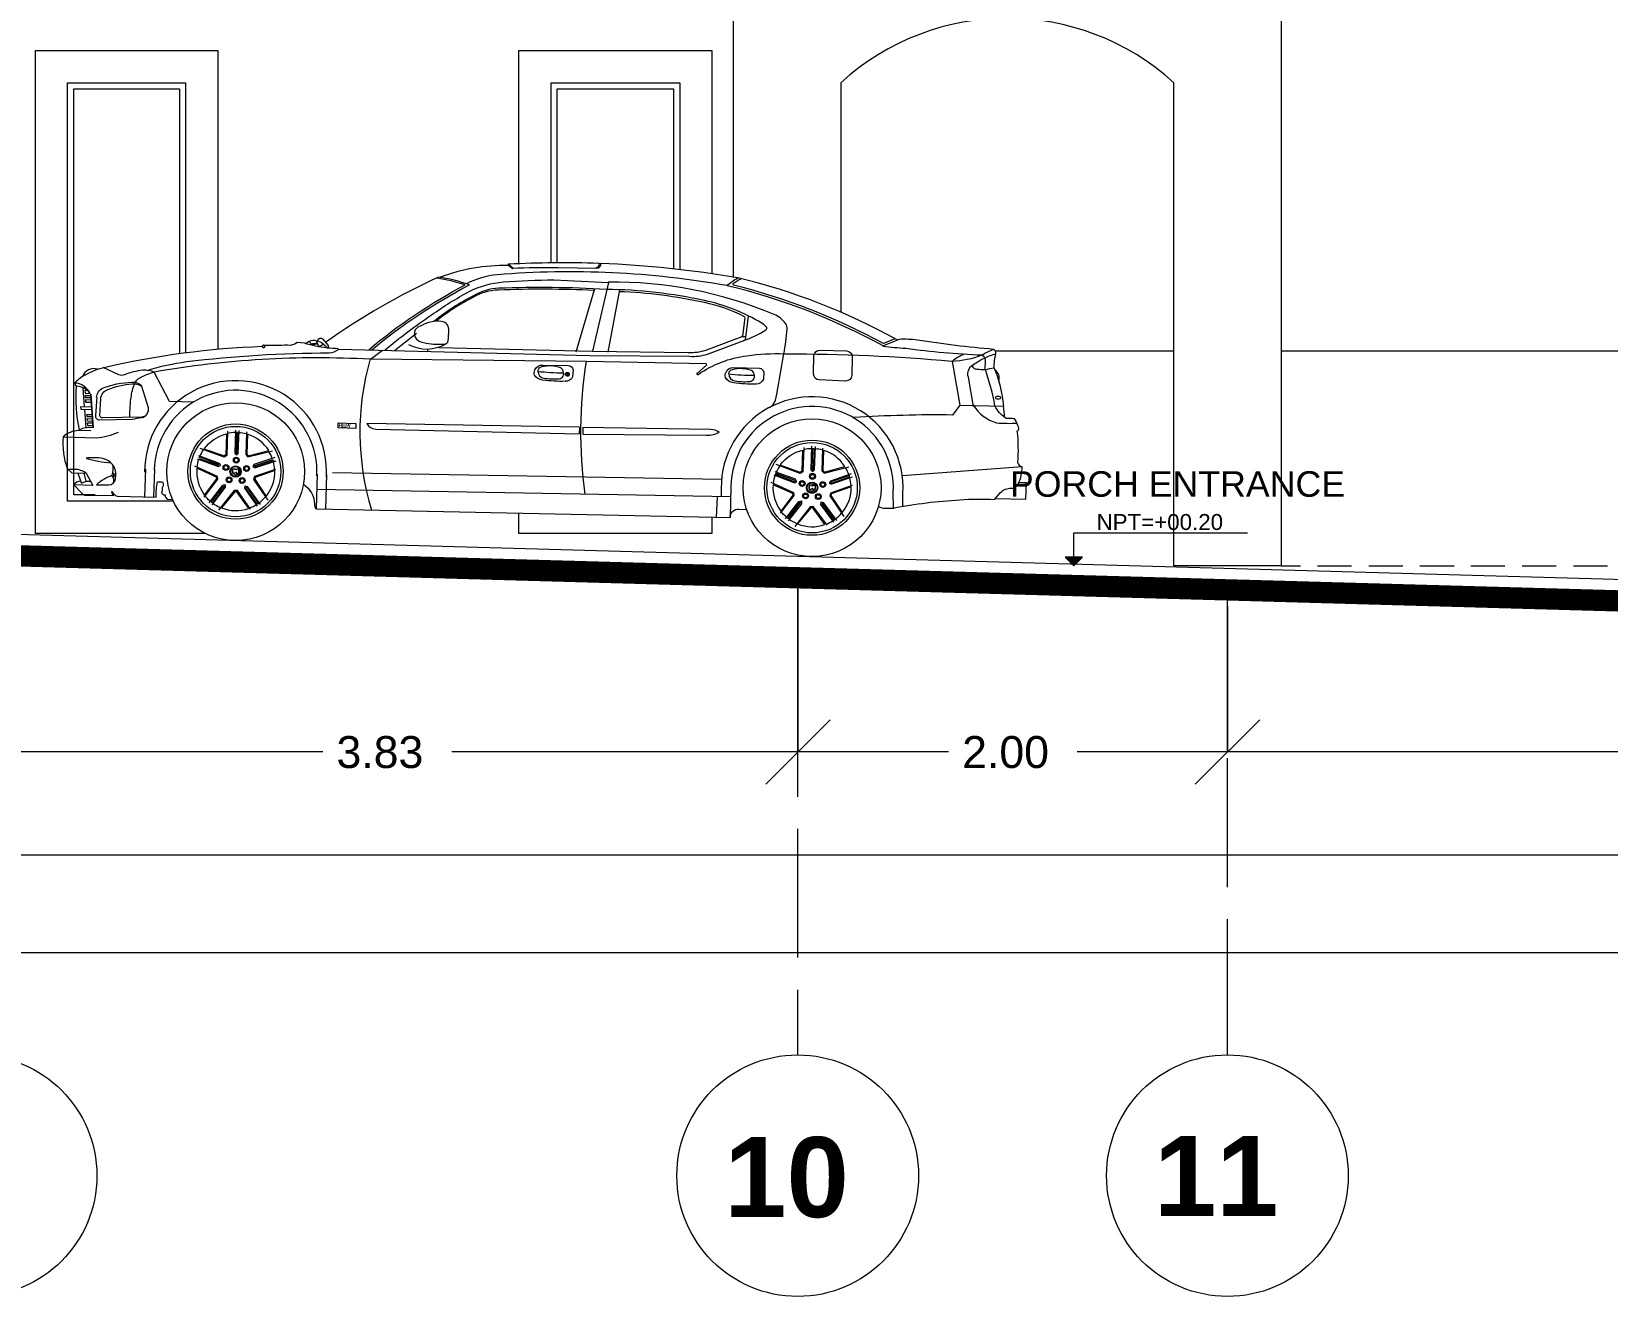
# Model space of a CAD drawing. Header units: metres. Extents: x 14 to 155, y 0 to 125.
# Drawn here: x 37.25 to 44.59, y 46.86 to 52.75 of the extents above; entities that cross this region are included whole.
import ezdxf

# ---------------------------------------------------------------- set-up
doc = ezdxf.new("R2010")
doc.units = ezdxf.units.M
doc.layers.add('PDF3_Geometry', color=9, linetype='Continuous', true_color=0x808080)
doc.layers.add('PDF3_Solid Fills', color=7, linetype='Continuous')
doc.layers.add('PDF3_Text', color=255, linetype='Continuous')
doc.styles.add('PDF Arial', font='arial.ttf')
doc.styles.add('PDF Arial Bold', font='arialbd.ttf')
doc.styles.add('PDF Swis721 BlkEx BT Bold', font='')
doc.styles.get('PDF Swis721 BlkEx BT Bold').set_extended_font_data('Swis721 BlkEx BT', bold=True)

msp = doc.modelspace()

# ---------------------------------------------------------------- linework, layer by layer
at = {"layer": 'PDF3_Geometry', "color": 0, "lineweight": 5}
msp.add_lwpolyline([(40.5216, 51.6069), (40.5215, 53.1145), (43.0709, 53.1146), (43.071, 50.2644), (42.5717, 50.2643), (42.5716, 52.5143, 0.387085), (41.0209, 52.5144), (41.0209, 51.4437)], format="xyb", dxfattribs=at)
for points in [[(38.0635, 50.4145), (37.2714, 50.4145), (37.2713, 52.6646), (38.1211, 52.6646), (38.1211, 51.2739)], [(39.5213, 51.6709), (39.5213, 52.6647), (40.4207, 52.6647), (40.4207, 51.6245)], [(37.9146, 50.565), (37.4217, 50.565), (37.4217, 52.5142), (37.9705, 52.5143), (37.9705, 51.258)], [(39.6718, 51.6757), (39.6718, 52.5143), (40.2719, 52.5143), (40.2719, 51.6437)], [(42.5716, 51.2645), (41.741, 51.2645)], [(49.4516, 51.2648), (43.0709, 51.2645)], [(40.4207, 50.4146), (39.5214, 50.4146), (39.5214, 50.509)], [(40.4208, 50.4915), (40.4208, 50.4147)], [(18.4512, 50.0649), (25.6703, 50.0652), (25.6703, 50.2637), (30.4714, 50.2639), (30.4714, 50.4143), (37.0713, 50.4145), (49.4724, 50.0661), (50.6934, 50.0662)]]:
    msp.add_lwpolyline(points, dxfattribs=at)
at = {"layer": 'PDF3_Geometry', "color": 0, "lineweight": 0}
for points in [[(37.5497, 50.5954), (37.4505, 50.5954), (37.4504, 52.4854), (37.9417, 52.4854), (37.9418, 51.2532)], [(39.7006, 51.6757), (39.7005, 52.4855), (40.2415, 52.4855), (40.2415, 51.6469)], [(39.4798, 51.6645), (39.4974, 51.6485)], [(39.9038, 51.6693), (39.9038, 51.6725)], [(39.4925, 51.6469), (39.4925, 51.6469)], [(39.875, 51.5541), (39.787, 51.2596)], [(39.9903, 51.5493), (39.9359, 51.2596)], [(40.5744, 51.4213), (40.5632, 51.3332), (40.5776, 51.3332)], [(40.5904, 51.4261), (40.576, 51.3172)], [(38.9436, 51.2676), (39.046, 51.3475)], [(40.3935, 51.2052), (39.8366, 51.2164), (38.8316, 51.2275), (38.8876, 51.2691)], [(39.0973, 51.2724), (39.0973, 51.2629)], [(40.3536, 51.162), (40.3968, 51.2005)], [(37.5001, 51.0051), (37.4937, 51.0931)], [(37.529, 51.0643), (37.5402, 50.9075), (37.529, 51.0643)], [(37.5321, 51.0035), (37.4809, 51.0051), (37.4825, 50.9938)], [(37.4826, 50.9938), (37.5337, 50.9922)], [(37.5082, 50.9059), (37.5018, 50.9939)], [(37.529, 51.0467), (37.505, 51.0467), (37.505, 51.0579), (37.529, 51.0579)], [(37.5066, 51.0258), (37.5066, 51.0386), (37.5306, 51.0371)], [(37.5066, 51.0259), (37.5306, 51.0259)], [(37.5369, 50.9587), (37.5129, 50.9587), (37.5113, 50.9698), (37.5353, 50.9698)], [(37.5145, 50.9395), (37.5129, 50.9507), (37.5369, 50.9491)], [(37.5145, 50.9395), (37.5369, 50.9379)], [(37.5385, 50.917), (37.5161, 50.9186), (37.5145, 50.9299), (37.5385, 50.9299)], [(38.1658, 50.8915), (38.1627, 50.7778), (38.1498, 50.7699), (38.0378, 50.8115)], [(38.2027, 50.8963), (38.1995, 50.789), (38.2091, 50.781), (38.2155, 50.7874), (38.2203, 50.8947)], [(38.2075, 50.8851), (38.2043, 50.7907), (38.2091, 50.7875), (38.2123, 50.7891)], [(38.2123, 50.789), (38.2138, 50.885)], [(38.2539, 50.8883), (38.2507, 50.7826), (38.2603, 50.7715), (38.3755, 50.8003)], [(39.8047, 50.9108), (39.8031, 50.8788)], [(38.0314, 50.7778), (38.1274, 50.7426), (38.1338, 50.7314)], [(38.0363, 50.7715), (38.1243, 50.7379)], [(40.8481, 50.8148), (40.8449, 50.7028), (40.832, 50.6948)], [(40.8849, 50.8212), (40.8817, 50.7123), (40.8913, 50.7044), (40.8992, 50.7123), (40.9024, 50.8196)], [(40.8897, 50.8099), (40.8865, 50.7155), (40.8913, 50.7107), (40.8945, 50.7139), (40.8977, 50.8099)], [(40.9361, 50.8132), (40.9329, 50.7075), (40.9442, 50.6963)], [(37.4697, 50.6962), (37.4842, 50.6529)], [(37.4889, 50.6513), (37.5082, 50.6593), (37.4985, 50.6962)], [(37.7834, 50.7154), (37.7787, 50.5857)], [(37.8266, 50.7154), (37.8219, 50.5841)], [(38.121, 50.6674), (38.1194, 50.6802), (38.0138, 50.7282)], [(38.0266, 50.7634), (38.1226, 50.7266), (38.1339, 50.7314)], [(38.0347, 50.765), (38.1227, 50.733), (38.1259, 50.7346), (38.1243, 50.7378)], [(38.2891, 50.7362), (38.2844, 50.725), (38.2955, 50.7202)], [(38.3899, 50.7138), (38.2907, 50.6803), (38.2875, 50.6658), (38.3531, 50.5698)], [(38.3867, 50.7683), (38.2891, 50.7363)], [(38.3915, 50.7523), (38.2955, 50.7203)], [(40.4672, 50.6659), (38.654, 50.6978)], [(40.7088, 50.6883), (40.8048, 50.6515), (40.8161, 50.6563), (40.8096, 50.6675), (40.7152, 50.7028)], [(40.7184, 50.6963), (40.8064, 50.6627), (40.8096, 50.6595), (40.8048, 50.6564), (40.7168, 50.6899)], [(40.832, 50.6947), (40.72, 50.7363)], [(40.9441, 50.6963), (41.0577, 50.7251)], [(37.5082, 50.6594), (37.5274, 50.6594)], [(38.0571, 50.5842), (38.1211, 50.6675)], [(38.0811, 50.5586), (38.1435, 50.6402)], [(38.0939, 50.549), (38.1563, 50.6307), (38.1563, 50.6418), (38.1434, 50.6402)], [(38.193, 50.6914), (38.193, 50.6914)], [(38.1995, 50.6914), (38.1995, 50.6882)], [(38.2011, 50.6882), (38.2011, 50.6882)], [(38.2091, 50.6882), (38.2091, 50.6882)], [(38.2107, 50.6914), (38.2107, 50.6882)], [(38.2155, 50.6898), (38.2155, 50.6898)], [(38.3051, 50.5426), (38.2458, 50.6259)], [(38.2459, 50.6258), (38.2475, 50.6369), (38.2588, 50.6338)], [(38.3195, 50.5506), (38.2587, 50.6338)], [(38.6267, 50.6898), (38.622, 50.5282)], [(40.8017, 50.6051), (40.696, 50.6531)], [(41.0689, 50.6931), (40.9729, 50.6595), (40.9666, 50.6499), (40.9777, 50.6451)], [(41.0737, 50.6387), (40.9729, 50.6035), (40.9698, 50.5906), (41.0354, 50.4946)], [(41.0737, 50.6772), (40.9777, 50.6452)], [(41.7411, 50.5779), (41.8819, 50.5747), (41.8851, 50.6515), (41.8515, 50.6515)], [(38.2731, 50.5282), (38.2123, 50.6146), (38.1963, 50.6146), (38.1243, 50.5234)], [(38.5819, 50.621), (40.5072, 50.5875)], [(40.4416, 50.4898), (40.4463, 50.5874)], [(40.7408, 50.5091), (40.8032, 50.5923), (40.8017, 50.6052)], [(40.7632, 50.4835), (40.8257, 50.5634)], [(40.8257, 50.5635), (40.8385, 50.5667), (40.8385, 50.5539), (40.7761, 50.4739)], [(40.8288, 50.5603), (40.8336, 50.5603)], [(40.8768, 50.6163), (40.8768, 50.6163)], [(40.8817, 50.6163), (40.8817, 50.6131)], [(40.8833, 50.6131), (40.8833, 50.6131)], [(40.8913, 50.6131), (40.8913, 50.6131)], [(40.8929, 50.6163), (40.8929, 50.6131)], [(40.8993, 50.6147), (40.8993, 50.6147)], [(40.9889, 50.4675), (40.928, 50.5508)], [(40.9281, 50.5507), (40.9297, 50.5619), (40.9409, 50.5587)], [(41.0017, 50.4755), (40.9409, 50.5588)], [(40.9569, 50.4531), (40.8945, 50.5395), (40.8784, 50.5395), (40.8064, 50.4483)], [(42.106, 50.3043), (42.106, 50.2642), (42.106, 50.4179), (42.9141, 50.4179)], [(43.071, 50.2644), (43.1606, 50.2644)], [(43.2406, 50.2644), (43.399, 50.2644)], [(43.4791, 50.2644), (43.6375, 50.2644)], [(43.7159, 50.2644), (43.876, 50.2644)], [(43.9543, 50.2644), (44.1128, 50.2644)], [(44.1928, 50.2644), (44.3513, 50.2644)], [(44.4313, 50.2644), (44.5897, 50.2644)], [(40.8209, 49.9393), (40.8209, 50.2434)], [(42.8213, 49.5185), (42.8213, 50.1507)], [(40.8209, 49.1888), (40.8209, 49.7889)], [(38.6092, 49.3984), (36.996, 49.3983), (36.7656, 49.3983)], [(41.5219, 49.3985), (40.8209, 49.3985), (39.2094, 49.3984)], [(46.0589, 49.3987), (42.8214, 49.3985), (42.122, 49.3985)], [(42.8214, 48.7679), (42.8214, 49.3681)], [(40.821, 48.4398), (40.8209, 49.0399)], [(49.8965, 48.9171), (34.2434, 48.9165)], [(42.8214, 47.987), (42.8214, 48.6192)], [(49.9717, 48.4626), (34.2435, 48.462)], [(40.821, 47.9869), (40.821, 48.2893)]]:
    msp.add_lwpolyline(points, dxfattribs=at)
for points in [[(41.8291, 50.9496, 0.016668), (41.7908, 50.9504, -0.144388), (41.7384, 51.0098, 0.040471), (41.6939, 51.1782, -0.043794), (41.7348, 51.1871, -0.050789), (41.7424, 51.2526, 0.345202), (41.7318, 51.2724, -0.018467), (41.3777, 51.3154, 0.045647), (41.2929, 51.3189), (41.2177, 51.2886, 0.066518), (40.4914, 51.5689, -0.06289), (40.5413, 51.6051, 0.034199), (39.9029, 51.6723, -0.397659), (39.8846, 51.6485), (39.7053, 51.6517, 0.023713), (39.4909, 51.6485), (39.4733, 51.6629, 0.096283), (39.1559, 51.6082)], [(39.9028, 51.6725, 0.33862), (39.8959, 51.6709), (39.8959, 51.6725, -0.404027), (39.8738, 51.6485)], [(38.8378, 51.271, -0.053405), (39.292, 51.573, 0.04566), (39.1485, 51.6093, 0.04558), (38.6218, 51.305)], [(38.8231, 51.2707, -0.053048), (39.2719, 51.5732, 0.041793), (39.1407, 51.6034)], [(38.8978, 51.2685, -0.028752), (39.116, 51.4329, -0.034232), (39.2906, 51.5416, -0.098356), (39.4494, 51.5865, -0.021937), (39.6846, 51.5957), (39.9391, 51.5845), (39.8655, 51.2644)], [(40.491, 51.5694, 0.065043), (39.421, 51.6195, 0.093994), (39.2779, 51.5783)], [(40.6891, 51.0015, 0.190654), (40.7173, 51.0365, 0.007794), (40.756, 51.2516, 0.024763), (40.7707, 51.3663, 0.192511), (40.7638, 51.3927, 0.136248), (40.7109, 51.4349, 0.101931), (39.9381, 51.5861)], [(40.5686, 51.3134, 0.057337), (40.6722, 51.3632, 0.481244), (40.6741, 51.3772, 0.0908), (40.6533, 51.3939, 0.086607), (40.3856, 51.4999, 0.050653), (39.9301, 51.5519, 0.02342), (39.4287, 51.5568, 0.124163), (39.3109, 51.5224, 0.048234), (39.1272, 51.4036)], [(39.8717, 51.5468, 0.020724), (39.4272, 51.5488, 0.124163), (39.3077, 51.5144, 0.045244), (39.1364, 51.4039)], [(40.5721, 51.4248, 0.070519), (40.3856, 51.4903, 0.044375), (39.9879, 51.5412)], [(41.2722, 51.3221), (41.2194, 51.2997, 0.063607), (40.5204, 51.5718)], [(37.4952, 51.1488, -0.08277), (37.5975, 51.1901, -0.047557), (38.3276, 51.2871, 0.858875), (38.3387, 51.2836), (38.3387, 51.282)], [(37.7927, 51.1744, -0.046748), (37.9755, 51.2153, -0.029771), (38.6397, 51.2564, 0.194975), (38.6828, 51.274), (39.8527, 51.2436), (40.3167, 51.2404, 0.086486), (40.3999, 51.25), (40.5744, 51.3156)], [(38.5952, 51.2849, -0.207446), (38.5831, 51.3121, -0.204915), (38.6286, 51.2792, -0.051817), (38.5242, 51.3012), (38.4897, 51.3041, -0.215777), (38.4456, 51.2914, 0.00722), (38.3355, 51.2899), (38.3339, 51.2899)], [(38.5473, 51.3104, 0.838851), (38.583, 51.311, 0.070193), (38.5623, 51.3139, 0.191473), (38.5318, 51.2995)], [(38.591, 51.3223, -0.363499), (38.6076, 51.322), (38.6364, 51.2885)], [(39.1501, 51.282), (39.8654, 51.2644), (40.3103, 51.258, 0.086486), (40.392, 51.2692), (40.5616, 51.3317)], [(41.2164, 51.288, 0.013193), (41.3236, 51.2774, 0.024422), (41.6777, 51.2469, -0.267153), (41.693, 51.2228), (41.6915, 51.178, -0.055569), (41.6554, 51.1793, -0.15208), (41.6406, 51.1846, -0.274675), (41.6339, 51.1922)], [(37.7114, 50.9568, -0.046321), (37.7184, 51.0549, -0.100333), (37.7393, 51.1223, -0.152406), (37.7576, 51.1397, -0.060569), (37.8249, 51.168, -0.058228), (38.8307, 51.2277, 0.14706), (38.8367, 50.5244)], [(38.6811, 51.2756, -0.025602), (38.63, 51.2788, 0.29689), (38.6354, 51.2814)], [(40.351, 51.1574, 0.405103), (40.357, 51.1562, -0.118785), (40.5839, 51.243, -0.041445), (40.7566, 51.2523, -0.009539), (40.7636, 51.2517, -0.021616), (41.5385, 51.2182, 0.085085), (41.6783, 51.2466, -0.054383), (41.7327, 51.2737)], [(40.8945, 51.1572), (40.8961, 51.2449, -0.395194), (40.9248, 51.2692), (41.0472, 51.2659, -0.395152), (41.0737, 51.2373), (41.0721, 51.1508, -0.395194), (41.0432, 51.1252), (40.92, 51.13, -0.395152), (40.8945, 51.1572)], [(41.5967, 51.25, 0.090801), (41.5394, 51.2165), (41.5746, 51.0132), (41.7794, 51.0084, 0.074321), (41.7355, 51.1864)], [(41.6387, 51.0068), (41.6147, 51.1429, -0.348127), (41.6389, 51.2023, -0.052835), (41.6892, 51.2315, -0.062544), (41.7439, 51.2525)], [(38.0074, 51.0259), (37.8954, 51.0291), (37.8238, 51.167, 0.092396), (37.7721, 51.1757, 0.054572), (37.686, 51.1547, -0.217269), (37.6601, 51.1539), (37.5865, 51.1874)], [(39.7173, 51.1866, 0.152494), (39.6286, 51.1907, 0.352185), (39.6096, 51.1704, 0.033609), (39.7289, 51.1637, 0.288271), (39.7173, 51.1866)], [(40.4845, 51.141, -0.197912), (40.4867, 51.1662, -0.342378), (40.5216, 51.1876), (40.6423, 51.1845, -0.348078), (40.6624, 51.1668), (40.6608, 51.1333, -0.312408), (40.6262, 51.1109, -0.037358), (40.5207, 51.1166, -0.253317), (40.4845, 51.141)], [(37.5392, 50.908, 0.158097), (37.4765, 50.8972, -0.069787), (37.4635, 51.1011, -0.39993), (37.4585, 51.1075), (37.4585, 51.1138)], [(37.5145, 51.0803), (37.5017, 51.0803), (37.5034, 51.069), (37.5258, 51.0674, 0.23407), (37.4639, 51.1009)], [(37.5577, 51.0499), (37.5514, 50.9651, 0.442791), (37.5689, 50.9442), (37.7226, 50.9474, 0.032683), (37.7674, 50.9571), (37.5833, 50.9539, -0.467355), (37.5722, 50.9636), (37.5754, 51.0435, -0.307833), (37.6084, 51.085, -0.08016), (37.721, 51.1114, -0.188417), (37.7658, 51.1013)], [(37.5564, 51.0495, -0.245429), (37.5841, 51.0923, -0.084321), (37.7209, 51.1194, -0.290668), (37.7658, 51.1011), (37.7962, 51.0019, -0.170989), (37.7941, 50.9794, -0.245466), (37.7653, 50.9518)], [(41.309, 50.5411), (41.3098, 50.6024, 1.033942), (40.464, 50.6259), (40.464, 50.5874)], [(41.1965, 50.5425, 0.186844), (41.2193, 50.5331), (41.2657, 50.5332), (41.2652, 50.6077, 1.019304), (40.5088, 50.6339), (40.5056, 50.4899)], [(41.5746, 51.0132), (41.5411, 50.9668, 0.020084), (41.0805, 50.9545)], [(41.6371, 51.0122, 0.171893), (41.7456, 50.9301, 0.025358), (41.8418, 50.9287)], [(39.8031, 50.9108), (38.8141, 50.9268, 0.248929), (38.8556, 50.9011), (39.803, 50.8787)], [(41.8273, 50.9483, -0.154646), (41.8481, 50.9042, -0.418482), (41.8411, 50.8912, -0.046063), (41.8438, 50.7464, 0.358067), (41.8659, 50.7268)], [(37.4005, 50.8669, -0.169547), (37.4729, 50.8962), (37.5289, 50.8946)], [(37.4216, 50.7157, -0.112407), (37.4025, 50.8659), (37.5546, 50.8611, 0.091407), (37.6584, 50.887)], [(40.3963, 50.8724, 0.143879), (40.4554, 50.8879, 0.099486), (40.4143, 50.8995), (39.8206, 50.9091), (39.8206, 50.8771), (40.3963, 50.8724)], [(40.7397, 50.7342, -0.177941), (40.8433, 50.8035), (40.8401, 50.7059), (40.832, 50.6996), (40.7392, 50.7331, 0.046453), (40.7206, 50.7006)], [(37.4537, 50.7138), (37.4233, 50.7138), (37.4409, 50.6978), (37.5082, 50.6963, 0.146697), (37.4537, 50.7138)], [(37.5082, 50.6962), (37.5385, 50.6386), (37.4505, 50.6418), (37.4869, 50.6025, 0.171292), (37.5017, 50.5938), (37.6371, 50.5914, -0.168474), (37.6267, 50.6108, 0.174816), (37.6522, 50.589), (37.833, 50.5838, -0.036751), (37.8394, 50.6562), (37.8634, 50.6562), (37.8666, 50.6499), (37.8666, 50.637), (37.8618, 50.6275), (37.8618, 50.613), (37.8602, 50.6098), (37.8586, 50.605), (37.8682, 50.5954), (37.8762, 50.5954), (37.8762, 50.5858), (37.8842, 50.5746), (37.9114, 50.573)], [(37.634, 50.6485, 0.328105), (37.628, 50.6846, 0.113303), (37.5562, 50.6418), (37.6127, 50.6418, 0.387438), (37.6442, 50.669), (37.6453, 50.686, 0.388117), (37.5858, 50.7639, 0.074802), (37.5078, 50.7662, 0.070242), (37.6228, 50.7447)], [(38.0846, 50.5661, -0.047882), (38.0587, 50.5938), (38.1163, 50.669), (38.1147, 50.6771), (38.0234, 50.7186, 0.183051), (38.0579, 50.5947)], [(38.1974, 50.7152, 0.303324), (38.1903, 50.712, 0.142857), (38.1914, 50.6924, -0.148793), (38.1898, 50.7109, -0.666882), (38.2043, 50.7138), (38.2059, 50.7122), (38.2075, 50.7138, -0.663647), (38.2202, 50.7105, -0.146979), (38.2162, 50.6904, 0.148108), (38.2185, 50.7099)], [(41.2644, 50.5337, -0.033913), (41.5755, 50.5717, -0.04001), (41.7363, 50.5731), (41.7651, 50.6067, -0.224501), (41.8132, 50.6258, 0.338279), (41.8476, 50.648, 0.104796), (41.8659, 50.7252), (41.3074, 50.6836)], [(38.0891, 50.5618), (38.1467, 50.6354), (38.1515, 50.637), (38.1515, 50.6322), (38.0939, 50.5586, -0.006889), (38.0891, 50.5618)], [(38.5199, 50.6442, -0.247211), (38.5708, 50.5514, 0.179146), (38.5775, 50.5299)], [(38.5835, 50.6898), (38.5787, 50.5298), (40.5056, 50.4898, -0.443442), (40.5456, 50.5283), (40.5825, 50.5267)], [(40.7684, 50.4911, -0.047882), (40.7425, 50.5187), (40.7985, 50.5939), (40.7969, 50.6019), (40.7056, 50.6419, 0.183051), (40.7417, 50.5197)], [(40.8795, 50.6401, 0.303324), (40.8753, 50.6355, -0.666882), (40.8879, 50.64)], [(40.9008, 50.6348, -0.148108), (40.8984, 50.6153, 0.146979), (40.9024, 50.6354, 0.663647), (40.8865, 50.6387), (40.8881, 50.6355), (40.8897, 50.6387, -0.30496), (40.8954, 50.64)], [(41.028, 50.5134, 0.180756), (41.0689, 50.6324), (40.9761, 50.6003), (40.9745, 50.5923), (41.028, 50.5134)], [(38.2651, 50.5314), (38.2092, 50.6097), (38.1995, 50.6097), (38.1371, 50.5346, 0.180885), (38.2651, 50.5314)], [(40.8289, 50.5603), (40.7719, 50.488, 0.006889), (40.7777, 50.4835), (40.8336, 50.5571), (40.8336, 50.5603)], [(40.82, 50.4596, 0.180885), (40.9473, 50.4563), (40.8913, 50.5347), (40.8817, 50.5347), (40.82, 50.4596)]]:
    msp.add_lwpolyline(points, format="xyb", dxfattribs=at)
for points in [[(39.1935, 51.314, 0.014047), (39.1961, 51.3588, 0.414475), (39.1623, 51.4029, 0.149266), (39.0667, 51.3827, 0.169015), (39.0396, 51.3632, 0.309169), (39.0461, 51.3202, 0.13997), (39.0787, 51.3038, 0.057356), (39.1725, 51.2965, 0.383686)], [(39.5969, 51.1773, -0.342378), (39.6334, 51.1988), (39.7524, 51.1972, -0.348078), (39.7742, 51.178), (39.7726, 51.1444, -0.312408), (39.7381, 51.1237, -0.037358), (39.6326, 51.1294, -0.253317), (39.5953, 51.1525, -0.197912)], [(40.6176, 51.1522, 0.288271), (40.6054, 51.1737, 0.152494), (40.5165, 51.178, 0.352185), (40.4977, 51.1585, 0.033609)], [(38.1611, 50.8786), (38.1579, 50.781), (38.1482, 50.7763), (38.057, 50.8082, -0.177941)], [(38.2587, 50.877), (38.2555, 50.7842), (38.2619, 50.7763), (38.3579, 50.8019, 0.177252)], [(40.9409, 50.802), (40.9377, 50.7091), (40.9441, 50.7012), (41.0401, 50.7268, 0.177252)], [(38.3804, 50.7539), (38.2955, 50.7251), (38.2907, 50.7283), (38.2923, 50.7314), (38.3772, 50.7602, -0.014013)], [(38.3867, 50.709), (38.2939, 50.6755), (38.2923, 50.6675), (38.3451, 50.5874, 0.180756)], [(38.3051, 50.5506), (38.2507, 50.6258), (38.2523, 50.6306), (38.2555, 50.6306), (38.3099, 50.5554, -0.015608)], [(40.8741, 50.6353, 0.142857), (40.8765, 50.6166, -0.148793)], [(40.9776, 50.65), (41.0616, 50.6792, 0.014013), (41.0609, 50.6851), (40.9761, 50.6564), (40.9729, 50.6516)], [(40.9937, 50.4803), (40.9393, 50.5555), (40.9345, 50.5555), (40.9329, 50.5507), (40.9873, 50.4755, 0.015608)]]:
    msp.add_lwpolyline(points, format="xyb", close=True, dxfattribs=at)
for points in [[(39.747, 51.1492), (39.747, 51.1604), (39.7502, 51.1604), (39.7486, 51.1492)], [(38.6812, 50.9075), (38.6812, 50.9299), (38.7629, 50.9268), (38.7629, 50.9043)], [(42.106, 50.2643), (42.146, 50.3044), (42.0659, 50.3044)], [(42.0659, 50.3043), (42.1459, 50.3043), (42.106, 50.2642)], [(40.8209, 49.3984), (40.8209, 50.1682)], [(42.8214, 49.3985), (42.8213, 50.0754)], [(40.672, 49.248), (40.9713, 49.5472)], [(42.671, 49.248), (42.9718, 49.5473)]]:
    msp.add_lwpolyline(points, close=True, dxfattribs=at)
at = {"layer": 'PDF3_Geometry', "color": 0, "lineweight": 0, "const_width": 0.0992}
msp.add_lwpolyline([(18.4512, 49.9642), (25.7712, 49.9644), (25.7712, 50.1645), (30.5706, 50.1646), (30.5706, 50.3143), (37.0689, 50.3145), (49.47, 49.9653), (50.6935, 49.9654)], dxfattribs=at)
at = {"layer": 'PDF3_Geometry', "color": 0, "lineweight": 0}
for centre, radius in [((39.7479, 51.1564), 0.00881), ((38.2035, 50.7034), 0.3209), ((38.2034, 50.7034), 0.2217), ((40.8873, 50.6283), 0.3209), ((38.2035, 50.7035), 0.2105), ((40.8872, 50.6283), 0.2217), ((38.2067, 50.7563), 0.0136), ((40.8873, 50.6283), 0.2105), ((38.1587, 50.7226), 0.0136), ((38.1586, 50.7226), 0.00881), ((38.2034, 50.7034), 0.0265), ((38.2035, 50.7034), 0.0232), ((38.2067, 50.7563), 0.00881), ((38.2547, 50.7178), 0.0136), ((38.2547, 50.7179), 0.00881), ((38.1731, 50.6651), 0.0136), ((38.1731, 50.6651), 0.00881), ((38.2339, 50.6619), 0.0136), ((38.2339, 50.6618), 0.00881), ((40.8408, 50.6475), 0.0136), ((40.8409, 50.6476), 0.00881), ((40.8872, 50.6283), 0.0265), ((40.8874, 50.6283), 0.0232), ((40.8888, 50.6812), 0.0136), ((40.8889, 50.6811), 0.00881), ((40.9369, 50.6428), 0.0136), ((40.9369, 50.6428), 0.00881), ((40.8569, 50.59), 0.0136), ((40.8569, 50.5899), 0.00881), ((40.9161, 50.5867), 0.0136), ((40.916, 50.5867), 0.00881), ((36.9954, 47.4243), 0.5625), ((40.8202, 47.4244), 0.5625), ((42.8207, 47.4245), 0.5625)]:
    msp.add_circle(centre, radius, dxfattribs=at)
for centre, radius, start, end in [((39.4744, 51.667), 0.00268, 163.70733, 224.36955), ((39.7256, 47.0252), 4.6505, 87.9247, 93.10258), ((39.4808, 51.667), 0.00268, 163.70733, 224.36955), ((40.5208, 51.5757), 0.00244, 126.62539, 191.30398), ((40.6599, 51.3906), 0.2339, 115.94924, 126.77582), ((39.8535, 48.7426), 2.9446, 60.94035, 76.49743), ((38.5716, 51.278), 0.0216, 44.47185, 134.29568), ((39.0932, 51.451), 0.177, 241.35724, 300.6121), ((41.9185, 50.8875), 2.1091, 171.01697, 187.87543), ((37.6029, 50.9727), 0.2066, 120.43243, 136.60287), ((37.5425, 51.1276), 0.0552, 70.72977, 160.87564), ((39.6437, 51.1708), 0.0328, 179.3744, 262.97873), ((39.6851, 51.4684), 0.3336, 262.01749, 273.18747), ((39.7062, 51.1596), 0.0248, 266.50274, 12.30635), ((40.532, 51.158), 0.0328, 179.3744, 262.97873), ((40.5944, 51.1469), 0.0248, 266.50274, 12.30635), ((41.7132, 51.1389), 0.0455, 339.71252, 57.28089), ((37.4512, 51.0329), 0.0826, 23.05283, 88.90791), ((38.2033, 50.7034), 0.4235, 356.48958, 180.31375), ((38.2035, 50.7034), 0.3786, 356.88954, 179.08036), ((40.575, 51.4556), 0.3336, 262.01749, 273.18747), ((41.5327, 50.9614), 0.2499, 358.5043, 10.99457), ((37.7666, 50.9984), 0.0398, 268.33209, 294.17366), ((38.2041, 50.6988), 0.1864, 90.85482, 102.24688), ((38.2047, 50.7094), 0.1756, 74.37875, 85.73508), ((38.2041, 50.7029), 0.1824, 145.84427, 156.48287), ((38.1989, 50.7014), 0.1867, 19.87029, 31.00981), ((40.8879, 50.6236), 0.1864, 90.85482, 102.24688), ((40.8885, 50.6343), 0.1756, 74.37875, 85.73508), ((37.5132, 50.7163), 0.1198, 345.34994, 9.77666), ((38.2003, 50.7042), 0.1784, 161.43176, 173.81777), ((38.2114, 50.7099), 0.00556, 70.95862, 138.79714), ((38.2022, 50.7034), 0.183, 3.23635, 14.72854), ((40.8827, 50.6263), 0.1867, 19.87029, 31.00981), ((37.5109, 50.5746), 0.0913, 108.78993, 131.44711), ((37.4867, 50.6555), 0.00414, 194.37706, 241.94179), ((38.1982, 50.6854), 0.00293, 23.76289, 66.24151), ((40.8841, 50.6291), 0.1784, 161.43176, 173.81777), ((40.888, 50.6284), 0.181, 3.21047, 14.80031), ((38.2052, 50.7062), 0.1849, 234.16072, 246.58702), ((38.2019, 50.7066), 0.1852, 291.06093, 301.93666), ((38.205, 50.7017), 0.1794, 306.94709, 319.32408), ((40.8804, 50.6104), 0.00293, 23.76288, 66.24151), ((40.8889, 50.6311), 0.1849, 234.16072, 246.58702), ((40.8888, 50.6265), 0.1794, 306.94709, 319.32408), ((40.8856, 50.6314), 0.1852, 291.06093, 301.93666)]:
    msp.add_arc(centre, radius, start, end, dxfattribs=at)
for points in [[(39.474, 51.6693), (39.473, 51.6692), (39.4722, 51.6687), (39.4718, 51.6677)], [(39.4804, 51.6693), (39.4795, 51.6692), (39.4787, 51.6687), (39.4783, 51.6677)], [(39.4966, 51.6508), (39.497, 51.6503), (39.4977, 51.6501), (39.4983, 51.6501)], [(39.4901, 51.6492), (39.4906, 51.6487), (39.4912, 51.6485), (39.4919, 51.6485)], [(40.5184, 51.5752), (40.5186, 51.5744), (40.5193, 51.5736), (40.5202, 51.5734)], [(40.5888, 51.4281), (40.5889, 51.4292), (40.5884, 51.4301), (40.5875, 51.4306)], [(40.5744, 51.4233), (40.5745, 51.4244), (40.574, 51.4253), (40.5731, 51.4258)], [(38.3335, 51.2915), (38.3306, 51.2917), (38.3282, 51.2898), (38.3276, 51.2871)], [(38.3398, 51.2896), (38.3389, 51.2912), (38.3371, 51.2919), (38.3353, 51.2914)], [(38.3391, 51.2847), (38.3404, 51.2859), (38.3407, 51.288), (38.3398, 51.2896)], [(38.5904, 51.3231), (38.587, 51.3202), (38.5851, 51.3159), (38.5851, 51.3113)], [(38.6131, 51.2972), (38.6069, 51.2928), (38.6007, 51.2883), (38.5945, 51.2839)], [(38.6354, 51.2814), (38.6367, 51.2832), (38.6366, 51.2856), (38.6353, 51.2874)], [(40.56, 51.3334), (40.5609, 51.3337), (40.5614, 51.3345), (40.5615, 51.3354)], [(40.5728, 51.3158), (40.5736, 51.3161), (40.5742, 51.3168), (40.5743, 51.3178)], [(41.2174, 51.3016), (41.2181, 51.3012), (41.2188, 51.3012), (41.2195, 51.3015)], [(40.3523, 51.163), (40.3504, 51.1619), (40.3498, 51.1593), (40.351, 51.1574)], [(40.395, 51.2037), (40.3946, 51.2046), (40.3938, 51.2052), (40.3928, 51.2053)], [(40.3944, 51.201), (40.3951, 51.2017), (40.3954, 51.2027), (40.395, 51.2037)], [(41.6383, 51.2018), (41.6352, 51.1997), (41.6334, 51.1959), (41.6339, 51.1922)], [(37.4659, 51.1152), (37.4655, 51.1153), (37.465, 51.1154), (37.4646, 51.1154)], [(41.7395, 51.0481), (41.7394, 51.045), (41.7454, 51.0424), (41.7529, 51.0421)], [(41.7532, 51.0532), (41.7457, 51.0535), (41.7396, 51.0512), (41.7395, 51.0481)], [(41.7529, 51.0421), (41.7604, 51.0418), (41.7666, 51.0442), (41.7666, 51.0472)], [(41.7666, 51.0472), (41.7667, 51.0503), (41.7607, 51.0531), (41.7532, 51.0532)], [(38.2131, 50.8848), (38.2108, 50.8849), (38.2084, 50.885), (38.2061, 50.8851)], [(38.0351, 50.7714), (38.0343, 50.7694), (38.0336, 50.7674), (38.0328, 50.7655)], [(40.8969, 50.8097), (40.8946, 50.8098), (40.8922, 50.8099), (40.8899, 50.81)], [(37.6373, 50.6963), (37.636, 50.6963), (37.6347, 50.6923), (37.6345, 50.6875)], [(37.6394, 50.6874), (37.6395, 50.6922), (37.6386, 50.6962), (37.6373, 50.6963)], [(38.2032, 50.7133), (38.2018, 50.715), (38.1995, 50.7159), (38.1974, 50.7152)], [(38.1995, 50.6988), (38.1994, 50.6981), (38.1997, 50.6974), (38.2003, 50.6969)], [(38.2019, 50.6987), (38.2015, 50.6993), (38.2007, 50.6995), (38.2001, 50.6995)], [(38.2003, 50.6969), (38.2007, 50.6964), (38.2015, 50.6962), (38.2021, 50.6962)], [(38.2027, 50.6968), (38.2028, 50.6976), (38.2025, 50.6983), (38.2019, 50.6987)], [(38.2067, 50.6988), (38.2062, 50.6983), (38.2059, 50.6977), (38.2059, 50.6969)], [(38.2063, 50.6963), (38.207, 50.6962), (38.2077, 50.6964), (38.2082, 50.6968)], [(38.2087, 50.6994), (38.2079, 50.6995), (38.2073, 50.6993), (38.2067, 50.6988)], [(38.2082, 50.6968), (38.2088, 50.6973), (38.2091, 50.698), (38.2091, 50.6987)], [(38.217, 50.7103), (38.2169, 50.7125), (38.2154, 50.7144), (38.2132, 50.7151)], [(40.7188, 50.6962), (40.718, 50.6942), (40.7173, 50.6923), (40.7165, 50.6903)], [(37.4847, 50.6518), (37.4858, 50.6513), (37.4871, 50.6513), (37.4881, 50.6517)], [(37.6345, 50.6875), (37.6345, 50.6827), (37.6354, 50.6786), (37.6367, 50.6786)], [(37.6367, 50.6786), (37.638, 50.6786), (37.6392, 50.6825), (37.6394, 50.6874)], [(38.1942, 50.6942), (38.1933, 50.6937), (38.1929, 50.6927), (38.1931, 50.6918)], [(38.1967, 50.6943), (38.1959, 50.6948), (38.1949, 50.6948), (38.1942, 50.6942)], [(38.1979, 50.6921), (38.198, 50.693), (38.1975, 50.6939), (38.1967, 50.6943)], [(38.2013, 50.6882), (38.2017, 50.6873), (38.2025, 50.6867), (38.2035, 50.6866)], [(38.2034, 50.6866), (38.2044, 50.6865), (38.2052, 50.6871), (38.2057, 50.688)], [(38.2077, 50.6881), (38.2069, 50.6879), (38.2064, 50.6875), (38.2061, 50.6867)], [(38.2105, 50.6943), (38.2096, 50.6939), (38.2091, 50.6931), (38.2092, 50.6922)], [(38.213, 50.694), (38.2124, 50.6947), (38.2113, 50.6948), (38.2105, 50.6943)], [(38.2139, 50.6916), (38.2141, 50.6925), (38.2138, 50.6935), (38.213, 50.694)], [(40.8853, 50.6382), (40.8839, 50.6399), (40.8816, 50.6408), (40.8795, 50.6401)], [(40.8817, 50.6237), (40.8816, 50.623), (40.8819, 50.6223), (40.8825, 50.6219)], [(40.8842, 50.6236), (40.8837, 50.6242), (40.8829, 50.6244), (40.8823, 50.6244)], [(40.8849, 50.6218), (40.885, 50.6225), (40.8847, 50.6232), (40.8842, 50.6236)], [(40.8889, 50.6237), (40.8884, 50.6233), (40.8881, 50.6226), (40.8881, 50.6219)], [(40.8909, 50.6243), (40.8902, 50.6244), (40.8895, 50.6242), (40.8889, 50.6237)], [(40.8904, 50.6218), (40.891, 50.6222), (40.8913, 50.6229), (40.8913, 50.6236)], [(40.8993, 50.6352), (40.8991, 50.6374), (40.8976, 50.6393), (40.8954, 50.64)], [(40.878, 50.619), (40.8771, 50.6185), (40.8768, 50.6175), (40.8769, 50.6166)], [(40.8805, 50.6191), (40.8797, 50.6196), (40.8787, 50.6196), (40.878, 50.619)], [(40.8817, 50.6169), (40.8818, 50.6178), (40.8813, 50.6188), (40.8805, 50.6191)], [(40.8825, 50.6219), (40.8829, 50.6213), (40.8837, 50.6211), (40.8843, 50.6211)], [(40.885, 50.6114), (40.8854, 50.6105), (40.8862, 50.6099), (40.8873, 50.6099)], [(40.8872, 50.6099), (40.8882, 50.6099), (40.889, 50.6104), (40.8895, 50.6114)], [(40.8885, 50.6212), (40.8892, 50.6211), (40.8899, 50.6213), (40.8904, 50.6218)], [(40.8915, 50.613), (40.8907, 50.6129), (40.8902, 50.6124), (40.8899, 50.6116)], [(40.8942, 50.6192), (40.8933, 50.6189), (40.8928, 50.618), (40.8929, 50.6171)], [(40.8967, 50.6189), (40.8961, 50.6196), (40.895, 50.6197), (40.8942, 50.6192)], [(40.8976, 50.6165), (40.8978, 50.6174), (40.8975, 50.6184), (40.8967, 50.6189)]]:
    msp.add_open_spline(points, degree=3, dxfattribs=at)
at = {"layer": 'PDF3_Solid Fills', "color": 0, "transparency": 33554559}
msp.add_solid([(42.0659, 50.3043), (42.106, 50.2642), (42.1459, 50.3043)], dxfattribs=at)

# ---------------------------------------------------------------- texts
at = {"layer": 'PDF3_Text', "color": 0, "attachment_point": 7}
for s, insert, char_height, rotation, style in [('HEMI', (38.6828, 50.9107), 0.01581, 357.678, 'PDF Swis721 BlkEx BT Bold'), ('PORCH ENTRANCE', (41.8083, 50.5844), 0.118948, 0.0022, 'PDF Arial'), ('NPT=+00.20', (42.2115, 50.4303), 0.07435, 0.0022, 'PDF Arial'), ('3.83', (38.6732, 49.3208), 0.14868, 0.0022, 'PDF Arial'), ('2.00', (41.5859, 49.3209), 0.14868, 0.0022, 'PDF Arial'), ('10', (40.4785, 47.2259), 0.37323, 0.0022, 'PDF Arial Bold'), ('11', (42.479, 47.2365), 0.37323, 0.0022, 'PDF Arial Bold')]:
    msp.add_mtext(s, dxfattribs=dict(at, insert=insert, char_height=char_height, rotation=rotation, style=style))

doc.saveas('drawing.dxf')
